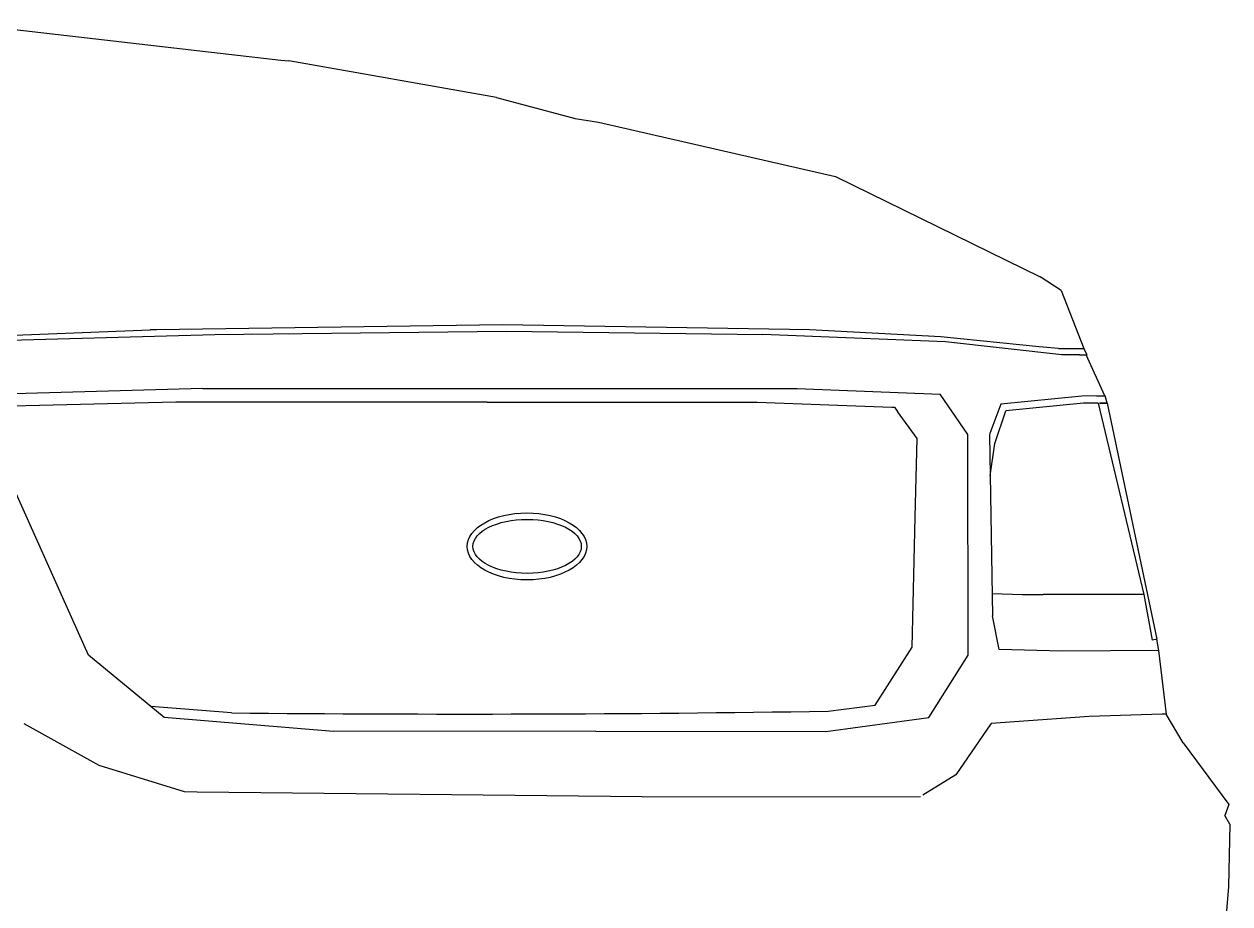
# Model space of a CAD drawing. Header units: metres. Extents: x -3392 to 1683, y -1 to 1954.
# Drawn here: x 769 to 1683, y 731 to 1398 of the extents above; entities that cross this region are included whole.
import ezdxf

# ---------------------------------------------------------------- set-up
doc = ezdxf.new("R2010")
doc.units = ezdxf.units.M
doc.layers.add('ceco.net 244', color=7, linetype='Continuous')

msp = doc.modelspace()

# ---------------------------------------------------------------- linework, layer by layer
at = {"layer": 'ceco.net 244'}
for p, q in [((727.26, 1398.41), (963.45, 1371.11)), ((963.45, 1371.11), (969.69, 1370.47)), ((1127, 1342.76), (969.69, 1370.47)), ((1127, 1342.76), (1186.77, 1326.82)), ((1186.77, 1326.82), (1204.49, 1323.99)), ((1204.49, 1323.99), (1384.28, 1282.89)), ((1384.28, 1282.89), (1539.43, 1206.86)), ((1555.41, 1196.32), (1539.43, 1206.86)), ((1555.41, 1196.32), (1572.62, 1152.34)), ((639.91, 1157.87), (864.29, 1166.47)), ((710.12, 1157.57), (913.34, 1162.91)), ((869.29, 1166.64), (864.29, 1166.47)), ((1131.55, 1170.38), (869.29, 1166.64)), ((913.34, 1162.94), (1134.45, 1165.63)), ((1364.76, 1166.53), (1131.55, 1170.38)), ((1134.45, 1165.63), (1329.1, 1162.91)), ((1467.66, 1157.57), (1329.1, 1162.91)), ((1464.1, 1161.21), (1364.76, 1166.53)), ((851.62, 1161.32), (851.62, 1161.29)), ((851.65, 1161.29), (851.65, 1161.32)), ((1538.79, 1153.78), (1464.1, 1161.21)), ((1555.8, 1147.59), (1467.66, 1157.57)), ((1553.47, 1152.32), (1538.79, 1153.78)), ((1553.47, 1152.32), (1572.62, 1152.34)), ((1575.15, 1147.69), (1572.62, 1152.34)), ((1569.17, 1147.66), (1555.8, 1147.59)), ((1569.17, 1147.66), (1575.08, 1147.69)), ((1588.62, 1116.41), (1574.45, 1147.69)), ((1574.54, 1147.49), (1575.15, 1147.69)), ((1575.15, 1147.69), (1575.08, 1147.69)), ((904.33, 1121.98), (752.06, 1117.9)), ((904.32, 1121.98), (904.33, 1121.98)), ((904.33, 1121.98), (1143.11, 1122)), ((1143.11, 1122), (1355.06, 1121.98)), ((1355.06, 1121.98), (1463.52, 1117.9)), ((1355.06, 1121.98), (1355.06, 1121.98)), ((1484.69, 1087.07), (1463.52, 1117.9)), ((1463.54, 1117.9), (1463.52, 1117.9)), ((1484.68, 1087.07), (1463.54, 1117.9)), ((1570.94, 1116.36), (1509.69, 1110.24)), ((1588.62, 1116.41), (1570.94, 1116.36)), ((1582.07, 1116.39), (1588.63, 1116.4)), ((1588.62, 1116.41), (1588.58, 1116.4)), ((1588.58, 1116.4), (1588.58, 1116.4)), ((1590.32, 1110.97), (1588.63, 1116.4)), ((883.95, 1111.63), (749.12, 1108.32)), ((1120.02, 1111.63), (883.95, 1111.63)), ((1120.03, 1111.64), (1001.97, 1111.63)), ((1120.03, 1111.64), (1222.45, 1111.63)), ((1222.45, 1111.63), (1324.92, 1111.63)), ((1324.92, 1111.63), (1427, 1107.94)), ((1427, 1107.94), (1428.87, 1107.87)), ((1428.87, 1107.87), (1431.16, 1104.72)), ((1467.69, 1111.83), (1467.71, 1111.83)), ((1509.69, 1110.24), (1501.28, 1087.92)), ((1572.34, 1110.99), (1513.45, 1105.26)), ((1583.47, 1110.87), (1572.34, 1110.99)), ((1583.47, 1110.87), (1618.2, 965.82)), ((1584.44, 1110.89), (1590.28, 1110.97)), ((1590.32, 1110.96), (1584.44, 1110.89)), ((1590.28, 1110.96), (1590.32, 1110.97)), ((1590.32, 1110.96), (1628.04, 931.93)), ((1446.23, 1084.09), (1431.16, 1104.72)), ((1505.09, 1080.39), (1513.45, 1105.26)), ((817.57, 919.84), (742.61, 1087.07)), ((1444.72, 1024.49), (1446.23, 1084.09)), ((1484.76, 919.84), (1484.69, 1087.07)), ((1501.28, 1087.92), (1501.11, 1086.82)), ((1501.11, 1086.82), (1503.36, 949.73)), ((1501.62, 1055.82), (1505.09, 1080.39)), ((1442.27, 925.92), (1444.72, 1024.49)), ((1503.1, 966.68), (1526.16, 965.8)), ((1526.15, 965.8), (1526.16, 965.8)), ((1526.16, 965.8), (1541.79, 965.91)), ((1610.57, 965.89), (1541.79, 965.91)), ((1541.79, 965.91), (1541.79, 965.91)), ((1616.73, 965.84), (1610.57, 965.89)), ((1618.21, 965.82), (1616.73, 965.84)), ((1624.73, 931.21), (1618.21, 965.82)), ((1508.43, 924.12), (1503.36, 949.73)), ((1414.21, 882.01), (1442.27, 925.92)), ((1508.42, 924.13), (1508.42, 924.13)), ((1508.42, 924.12), (1508.43, 924.12)), ((1556.08, 922.85), (1508.43, 924.12)), ((1628.04, 931.93), (1624.75, 931.19)), ((1629.51, 923.26), (1628.04, 931.93)), ((875.03, 872.51), (817.57, 919.84)), ((817.57, 919.84), (817.57, 919.84)), ((1440.26, 922.84), (1440.3, 922.84)), ((1454.98, 872.51), (1484.76, 919.84)), ((1629.51, 923.26), (1556.08, 922.85)), ((1556.08, 922.84), (1556.08, 922.84)), ((1635.15, 875.07), (1629.51, 923.26)), ((925.99, 876.08), (864.86, 880.89)), ((1378.58, 877.41), (1414.21, 882.01)), ((1003.39, 861.87), (875.03, 872.51)), ((1376.85, 861.87), (1454.98, 872.51)), ((1576.58, 873.38), (1502.26, 867.93)), ((1632.06, 875.07), (1576.58, 873.38)), ((1635.15, 875.07), (1632.06, 875.07)), ((1647.92, 853.48), (1635.14, 875.07)), ((825.85, 836.21), (768.85, 867.84)), ((1202.41, 862.27), (1003.39, 861.87)), ((1202.41, 862.27), (1376.85, 861.87)), ((1502.07, 867.65), (1475.48, 829.12)), ((1502.26, 867.93), (1502.21, 867.85)), ((1647.92, 853.48), (1682.52, 806.56)), ((890.57, 816.11), (825.85, 836.21)), ((825.85, 836.21), (825.85, 836.21)), ((1475.48, 829.12), (1450.45, 813.74)), ((900.05, 815.84), (890.56, 816.11)), ((1237.52, 812.35), (900.05, 815.84)), ((1237.52, 812.35), (1448.58, 812.6)), ((1682.52, 806.56), (1679.54, 798.15)), ((1683.35, 791.69), (1679.54, 798.15)), ((1683.35, 791.69), (1682.25, 744.38)), ((1682.25, 744.38), (1675.9, 666.54))]:
    msp.add_line(p, q, dxfattribs=at)
msp.add_arc((1101.45, 18204.89), 17329.7, 269.419863, 270.916292, dxfattribs=at)
for centre, major_axis, ratio in [((1150.18, 1002.31), (-45.33, 0), 0.561766), ((1150.33, 1002.32), (-41.1, 0), 0.498442)]:
    msp.add_ellipse(centre, major_axis=major_axis, ratio=ratio, dxfattribs=at)

doc.saveas('drawing.dxf')
